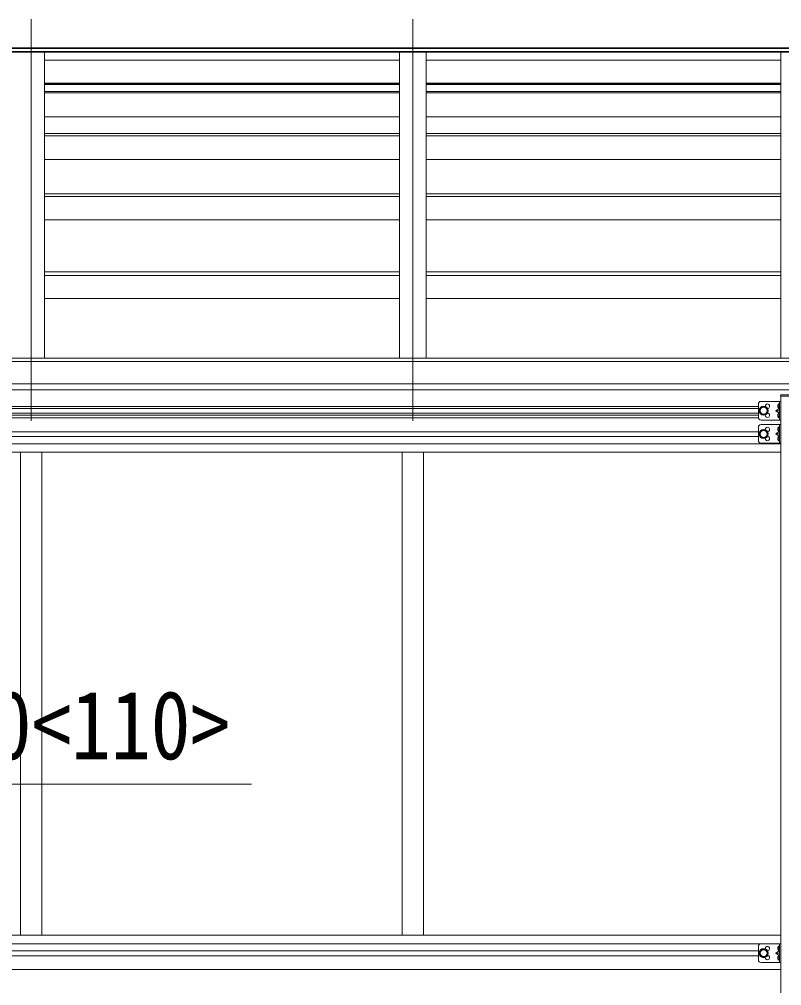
# Model space of a CAD drawing. Units: millimetres at full size, sheet at 1:35; details may follow other scales. Extents: x -9783 to 9892, y -6828 to 6752.
# Drawn here: x 3508 to 4939, y 220 to 2034 of the extents above; entities that cross this region are included whole.
import ezdxf
from ezdxf.enums import TextEntityAlignment as Align

# ---------------------------------------------------------------- set-up
doc = ezdxf.new("R2010")
doc.units = ezdxf.units.MM
doc.header["$LTSCALE"] = 35
for name, color, linetype, lineweight in [('0-1_本体', 4, 'Continuous', 9), ('0-8_PARTS2', 2, 'Continuous', 9), ('0-A_寸法', 6, 'Continuous', 9), ('1-1_GLASS', 4, 'Continuous', 9), ('1-2_GLASS_SEAL', 7, 'Continuous', 9)]:
    doc.layers.add(name, color=color, linetype=linetype, lineweight=lineweight)
doc.styles.add('ＭＳ ゴシック', font='')
doc.styles.get('ＭＳ ゴシック').set_extended_font_data('MS Gothic')

msp = doc.modelspace()

# ---------------------------------------------------------------- linework, layer by layer
at = {"layer": '0-1_本体'}
for p, q in [((2113.59, 1980.81), (7810.58, 1980.81)), ((7810.58, 1979.23), (2113.59, 1979.23)), ((7814.08, 1973.61), (2110.09, 1973.61)), ((7814.08, 1972.7), (2110.09, 1972.7)), ((3555.08, 1972.7), (3555.08, 1397.9)), ((4221.08, 1972.7), (4221.08, 1397.9)), ((4271.08, 1972.7), (4271.08, 1397.9)), ((4937.08, 1972.7), (4937.08, 1397.9)), ((4221.08, 1957.5), (3555.08, 1957.5)), ((4937.08, 1957.5), (4271.08, 1957.5)), ((4221.08, 1913.97), (3555.08, 1913.97)), ((4221.08, 1912.89), (3555.08, 1912.89)), ((4221.08, 1911.59), (3555.08, 1911.59)), ((4937.08, 1913.97), (4271.08, 1913.97)), ((4937.08, 1912.89), (4271.08, 1912.89)), ((4937.08, 1911.59), (4271.08, 1911.59)), ((3555.08, 1898.4), (4221.08, 1898.4)), ((3555.08, 1895.82), (4221.08, 1895.82)), ((4271.08, 1898.4), (4937.08, 1898.4)), ((4271.08, 1895.82), (4937.08, 1895.82)), ((3555.08, 1851.08), (4221.08, 1851.08)), ((4271.08, 1851.08), (4937.08, 1851.08)), ((3555.08, 1819.61), (4221.08, 1819.61)), ((3555.08, 1815.63), (4221.08, 1815.63)), ((4271.08, 1819.61), (4937.08, 1819.61)), ((4271.08, 1815.63), (4937.08, 1815.63)), ((3555.08, 1771.18), (4221.08, 1771.18)), ((4271.08, 1771.18), (4937.08, 1771.18)), ((3555.08, 1706.75), (4221.08, 1706.75)), ((4271.08, 1706.75), (4937.08, 1706.75)), ((3555.08, 1701.38), (4221.08, 1701.38)), ((4271.08, 1701.38), (4937.08, 1701.38)), ((3555.08, 1657.32), (4221.08, 1657.32)), ((4271.08, 1657.32), (4937.08, 1657.32)), ((3555.08, 1560.12), (4221.08, 1560.12)), ((3555.08, 1553.36), (4221.08, 1553.36)), ((4271.08, 1560.12), (4937.08, 1560.12)), ((4271.08, 1553.36), (4937.08, 1553.36)), ((3555.08, 1509.79), (4221.08, 1509.79)), ((4271.08, 1509.79), (4937.08, 1509.79)), ((7796.08, 1397.9), (2128.08, 1397.9)), ((7819.58, 1391.48), (2104.58, 1391.48)), ((2104.58, 1349.89), (7819.58, 1349.89)), ((7819.58, 1338.04), (2104.58, 1338.12))]:
    msp.add_line(p, q, dxfattribs=at)
at = {"layer": '0-8_PARTS2'}
for p, q in [((3530.09, 2034.13), (3530.08, 1280.35)), ((4246.09, 2034.13), (4246.08, 1280.35))]:
    msp.add_line(p, q, dxfattribs=at)
at = {"layer": '0-A_寸法'}
msp.add_line((3357.28, 597.89), (3943.46, 597.89), dxfattribs=at)
at = {"layer": '1-1_GLASS'}
for p, q in [((4937.08, 1326.01), (4937.08, -1218.88)), ((3357.28, 1306.79), (4895.08, 1306.79)), ((3357.28, 1303.29), (4895.08, 1303.29)), ((3357.28, 1294.29), (4895.08, 1294.29)), ((3357.28, 1290.79), (4895.08, 1290.79)), ((4895.08, 1285.79), (3357.28, 1285.79)), ((3357.28, 1259.79), (4895.08, 1259.79)), ((3357.28, 1250.79), (4895.08, 1250.79)), ((3357.28, 1237.29), (4937.08, 1237.29)), ((3357.28, 1221.29), (4937.08, 1221.29)), ((3510.08, 1221.29), (3510.08, 1111.29)), ((3510.08, 314.29), (3510.08, 1221.29)), ((3550.08, 1221.29), (3550.08, 1111.29)), ((3550.08, 314.29), (3550.08, 1221.29)), ((4226.08, 1221.29), (4226.08, 1111.29)), ((4226.08, 1221.29), (4226.08, 314.29)), ((4266.08, 1221.29), (4266.08, 1111.29)), ((4266.08, 1221.29), (4266.08, 314.29)), ((3357.28, 314.29), (4937.08, 314.29)), ((3357.28, 298.29), (4937.08, 298.29)), ((3357.28, 284.79), (4895.08, 284.79)), ((3357.28, 275.79), (4895.08, 275.79)), ((3357.28, 249.79), (4937.08, 249.79))]:
    msp.add_line(p, q, dxfattribs=at)
at = {"layer": '1-2_GLASS_SEAL'}
for p, q in [((4936.58, 1327.81), (4936.58, 1326.31)), ((4936.58, 1326.31), (4987.58, 1326.31)), ((4938.08, 1329.31), (4986.08, 1329.31)), ((4895.08, 1311.59), (4895.08, 1286.59)), ((4900.08, 1316.59), (4937.08, 1316.59)), ((4934.08, 1312.09), (4933.28, 1311.95)), ((4934.58, 1316.59), (4934.58, 1281.59)), ((4937.08, 1316.59), (4937.08, 1281.59)), ((4934.58, 1299.09), (4927.58, 1299.09)), ((4934.08, 1304.09), (4933.28, 1304.23)), ((4934.08, 1294.09), (4933.28, 1293.95)), ((4934.08, 1304.09), (4934.58, 1304.18)), ((4900.08, 1281.59), (4937.08, 1281.59)), ((4900.08, 1273.09), (4937.08, 1273.09)), ((4934.08, 1286.09), (4933.28, 1286.23)), ((4934.08, 1286.09), (4934.58, 1286.18)), ((4934.58, 1273.09), (4934.58, 1238.09)), ((4937.08, 1273.09), (4937.08, 1238.09)), ((4895.08, 1268.09), (4895.08, 1243.09)), ((4934.58, 1255.59), (4927.58, 1255.59)), ((4934.08, 1268.59), (4933.28, 1268.45)), ((4934.08, 1260.59), (4933.28, 1260.73)), ((4934.08, 1260.59), (4934.58, 1260.68)), ((4900.08, 1238.09), (4937.08, 1238.09)), ((4934.08, 1250.59), (4933.28, 1250.45)), ((4934.08, 1242.59), (4933.28, 1242.73)), ((4934.08, 1242.59), (4934.58, 1242.68)), ((4895.08, 293.09), (4895.08, 268.09)), ((4900.08, 298.09), (4937.08, 298.09)), ((4934.08, 293.59), (4933.28, 293.45)), ((4934.58, 298.09), (4934.58, 263.09)), ((4937.08, 298.09), (4937.08, 263.09)), ((4934.58, 280.59), (4927.58, 280.59)), ((4934.08, 285.59), (4933.28, 285.73)), ((4934.08, 275.59), (4933.28, 275.45)), ((4934.08, 285.59), (4934.58, 285.68)), ((4900.08, 263.09), (4937.08, 263.09)), ((4934.08, 267.59), (4933.28, 267.73)), ((4934.08, 267.59), (4934.58, 267.68))]:
    msp.add_line(p, q, dxfattribs=at)
for points in [[(4905.08, 1291.58), (4911.58, 1295.34), (4911.58, 1302.84), (4905.08, 1306.6), (4898.58, 1302.84), (4898.58, 1295.34)], [(4905.08, 1248.08), (4911.58, 1251.84), (4911.58, 1259.34), (4905.08, 1263.1), (4898.58, 1259.34), (4898.58, 1251.84)], [(4905.08, 273.08), (4911.58, 276.84), (4911.58, 284.34), (4905.08, 288.09), (4898.58, 284.34), (4898.58, 276.84)]]:
    msp.add_lwpolyline(points, close=True, dxfattribs=at)
for points in [[(4934.97, 1308.09), (4934.34, 1309.28), (4932.1, 1310.39)], [(4934.97, 1308.09), (4934.34, 1306.9), (4932.1, 1305.79)], [(4934.08, 1304.09), (4934.08, 1312.09), (4934.58, 1312), (4934.58, 1304.18)], [(4934.58, 1304.09), (4927.58, 1299.09), (4934.58, 1294.09)], [(4934.97, 1290.09), (4934.34, 1291.28), (4932.1, 1292.39)], [(4934.97, 1290.09), (4934.34, 1288.9), (4932.1, 1287.79)], [(4934.08, 1286.09), (4934.08, 1294.09), (4934.58, 1294), (4934.58, 1286.18)], [(4934.58, 1260.59), (4927.58, 1255.59), (4934.58, 1250.59)], [(4934.97, 1264.59), (4934.34, 1265.78), (4932.1, 1266.89)], [(4934.97, 1264.59), (4934.34, 1263.4), (4932.1, 1262.29)], [(4934.08, 1260.59), (4934.08, 1268.59), (4934.58, 1268.5), (4934.58, 1260.68)], [(4934.97, 1246.59), (4934.34, 1247.78), (4932.1, 1248.89)], [(4934.97, 1246.59), (4934.34, 1245.4), (4932.1, 1244.29)], [(4934.08, 1242.59), (4934.08, 1250.59), (4934.58, 1250.5), (4934.58, 1242.68)], [(4934.97, 289.59), (4934.34, 290.78), (4932.1, 291.89)], [(4934.08, 285.59), (4934.08, 293.59), (4934.58, 293.5), (4934.58, 285.68)], [(4934.58, 285.59), (4927.58, 280.59), (4934.58, 275.59)], [(4934.97, 289.59), (4934.34, 288.4), (4932.1, 287.29)], [(4934.97, 271.59), (4934.34, 272.78), (4932.1, 273.89)], [(4934.08, 267.59), (4934.08, 275.59), (4934.58, 275.5), (4934.58, 267.68)], [(4934.97, 271.59), (4934.34, 270.4), (4932.1, 269.29)]]:
    msp.add_lwpolyline(points, dxfattribs=at)
for centre, radius in [((4905.08, 1299.09), 8.5), ((4905.08, 1299.09), 7.5), ((4905.08, 1299.09), 6.5), ((4905.08, 1255.59), 8.5), ((4905.08, 1255.59), 7.5), ((4905.08, 1255.59), 6.5), ((4905.08, 280.59), 8.5), ((4905.08, 280.59), 7.5), ((4905.08, 280.59), 6.5)]:
    msp.add_circle(centre, radius, dxfattribs=at)
for centre, radius, start, end in [((4938.08, 1327.81), 1.5, 90, 180), ((4900.08, 1311.59), 5, 90, 180), ((4912.08, 1307.59), 4.25, 274.76077, 186.29431), ((4938.18, 1308.09), 6.5, 147.94412, 212.05588), ((4933.44, 1311.06), 0.9, 100, 147.94412), ((4912.08, 1290.59), 4.25, 173.70569, 85.23923), ((4938.18, 1290.09), 6.5, 147.94412, 212.05588), ((4933.44, 1305.12), 0.9, 212.05588, 260), ((4933.44, 1293.06), 0.9, 100, 147.94412), ((4900.08, 1286.59), 5, 180, 270), ((4900.08, 1268.09), 5, 90, 180), ((4933.44, 1287.12), 0.9, 212.05588, 260), ((4912.08, 1264.09), 4.25, 274.76077, 186.29431), ((4938.18, 1264.59), 6.5, 147.94412, 212.05588), ((4933.44, 1267.56), 0.9, 100, 147.94412), ((4933.44, 1261.62), 0.9, 212.05588, 260), ((4900.08, 1243.09), 5, 180, 270), ((4912.08, 1247.09), 4.25, 173.70569, 85.23923), ((4938.18, 1246.59), 6.5, 147.94412, 212.05588), ((4933.44, 1249.56), 0.9, 100, 147.94412), ((4933.44, 1243.62), 0.9, 212.05588, 260), ((4900.08, 293.09), 5, 90, 180), ((4912.08, 289.09), 4.25, 274.76077, 186.29431), ((4938.18, 289.59), 6.5, 147.94412, 212.05588), ((4933.44, 292.56), 0.9, 100, 147.94412), ((4912.08, 272.09), 4.25, 173.70569, 85.23923), ((4938.18, 271.59), 6.5, 147.94412, 212.05588), ((4933.44, 286.62), 0.9, 212.05588, 260), ((4933.44, 274.56), 0.9, 100, 147.94412), ((4900.08, 268.09), 5, 180, 270), ((4933.44, 268.62), 0.9, 212.05588, 260)]:
    msp.add_arc(centre, radius, start, end, dxfattribs=at)

# ---------------------------------------------------------------- texts
at = {"layer": '0-A_寸法', "color": 7, "style": 'ＭＳ ゴシック', "width": 0.85}
msp.add_text('90<110>', height=129, dxfattribs=at).set_placement((3381.28, 605.89), align=Align.BOTTOM_LEFT)

doc.saveas('drawing.dxf')
